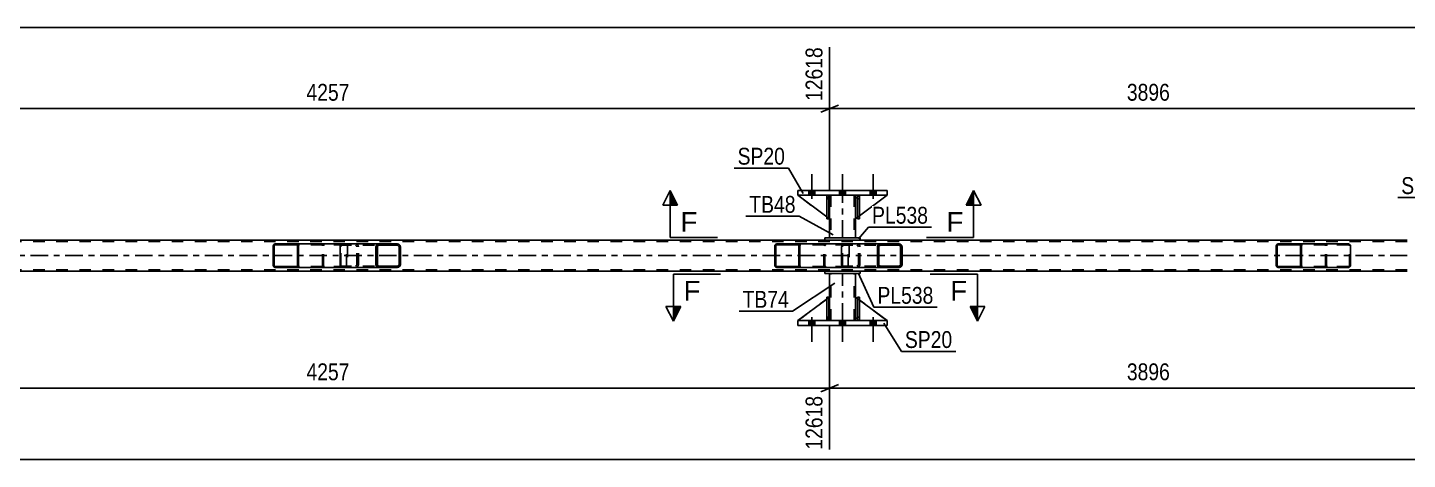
# Model space of a CAD drawing. Header units: millimetres. Extents: x -90 to 751, y -419 to 175.
# Drawn here: x 389.6 to 623.9, y -247.9 to -174.6 of the extents above; entities that cross this region are included whole.
import ezdxf

# ---------------------------------------------------------------- set-up
doc = ezdxf.new("R2010")
doc.units = ezdxf.units.MM
doc.linetypes.add('DXK_LINE_DOT2', pattern=[3.9198, 1.9599, -1.9599])
doc.linetypes.add('DXK_LINE_DOT3', pattern=[5.9187, 2.979, -0.9799, 0.9799, -0.9799])
doc.styles.add('Arial', font='ARIAL.TTF', dxfattribs={"height": 0.2})
doc.styles.add('Arial Narrow', font='ARIALN.TTF', dxfattribs={"height": 0.2})

# ---------------------------------------------------------------- blocks, each defined once
blk = doc.blocks.new('Part-814409720-5559 - 5475')
at = {"color": 7, "linetype": 'DXK_LINE_DOT2'}
for p, q in [((530.54, -203.66), (530.54, -203.06)), ((530.54, -203.06), (530.54, -203.06)), ((530.54, -203.06), (530.54, -207.06)), ((530.86, -203.06), (530.54, -203.06)), ((530.54, -207.06), (530.54, -203.66)), ((530.54, -203.66), (530.86, -203.66)), ((530.86, -203.66), (530.86, -203.06)), ((530.86, -207.06), (530.86, -203.06)), ((530.86, -203.66), (530.86, -207.06)), ((530.54, -207.06), (530.86, -207.06))]:
    blk.add_line(p, q, dxfattribs=at)
blk = doc.blocks.new('Part-814409720-5487 - 5475')
at = {"color": 2, "linetype": 'Continuous'}
for p, q in [((525.78, -203.06), (525.78, -203.66)), ((530.18, -203.06), (530.18, -203.66)), ((525.78, -207.06), (525.78, -210.26)), ((530.18, -207.06), (530.18, -210.26))]:
    blk.add_line(p, q, dxfattribs=at)
at = {"color": 7, "linetype": 'DXK_LINE_DOT2'}
for p, q in [((530.18, -203.06), (525.78, -203.06)), ((525.78, -203.66), (525.78, -207.06)), ((526.02, -203.06), (526.02, -210.26)), ((529.94, -203.06), (529.94, -210.26)), ((530.18, -203.66), (530.18, -207.06)), ((530.18, -210.26), (525.78, -210.26))]:
    blk.add_line(p, q, dxfattribs=at)
at = {"color": 7, "linetype": 'DXK_LINE_DOT3'}
blk.add_line((527.98, -210.26), (527.98, -203.06), dxfattribs=at)
blk = doc.blocks.new('Part-814409720-5547 - 5475')
at = {"color": 2, "linetype": 'Continuous'}
for p, q in [((530.98, -210.26), (524.98, -210.26)), ((524.98, -210.26), (524.98, -210.66)), ((530.98, -210.66), (524.98, -210.66)), ((530.98, -210.26), (530.98, -210.66))]:
    blk.add_line(p, q, dxfattribs=at)
blk = doc.blocks.new('Part-814409720-5586 - 5475')
at = {"color": 2, "linetype": 'Continuous'}
for p, q in [((525.34, -224.35), (525.34, -220.35)), ((525.34, -220.35), (525.66, -220.35)), ((525.66, -224.35), (525.66, -220.35)), ((525.34, -224.35), (525.34, -224.35)), ((525.66, -224.35), (525.34, -224.35))]:
    blk.add_line(p, q, dxfattribs=at)
at = {"color": 7, "linetype": 'DXK_LINE_DOT2'}
for p, q in [((525.34, -220.35), (525.34, -223.75)), ((525.66, -223.75), (525.66, -220.35)), ((525.34, -223.75), (525.34, -224.35)), ((525.34, -223.75), (525.66, -223.75)), ((525.66, -224.35), (525.66, -223.75)), ((525.66, -224.35), (525.66, -224.35))]:
    blk.add_line(p, q, dxfattribs=at)
blk = doc.blocks.new('Part-814409720-5592 - 5475')
at = {"color": 2, "linetype": 'Continuous'}
for p, q in [((623.83, -210.67), (46.85, -210.67)), ((524.98, -215.95), (360.71, -215.95)), ((623.83, -215.95), (530.98, -215.95))]:
    blk.add_line(p, q, dxfattribs=at)
at = {"color": 7, "linetype": 'DXK_LINE_DOT2'}
for p, q in [((623.83, -210.91), (46.85, -210.91)), ((623.83, -215.71), (46.85, -215.71)), ((530.98, -215.95), (524.98, -215.95))]:
    blk.add_line(p, q, dxfattribs=at)
at = {"color": 7, "linetype": 'DXK_LINE_DOT3'}
blk.add_line((46.85, -213.31), (623.83, -213.31), dxfattribs=at)
blk = doc.blocks.new('Part-814409720-5727 - 5475')
at = {"linetype": 'Continuous'}
h = blk.add_hatch(dxfattribs=at)
h.set_pattern_fill('', scale=0.7, style=0, pattern_type=0)
h.set_pattern_definition([(45, (605.858, -211.5063), (-1.57154, 1.57154), [])])
h.paths.add_polyline_path([(605.88, -211.63), (605.86, -211.51), (605.78, -211.4), (605.67, -211.33), (605.54, -211.31), (601.97, -211.31), (601.84, -211.33), (601.73, -211.4), (601.65, -211.51), (601.63, -211.63), (601.63, -214.99), (601.65, -215.11), (601.73, -215.22), (601.84, -215.28), (601.97, -215.31), (605.54, -215.31), (605.67, -215.28), (605.78, -215.22), (605.86, -215.11), (605.88, -214.99)])
h.paths.add_polyline_path([(605.7, -215.05), (605.66, -215.1), (605.61, -215.14), (605.54, -215.15), (601.97, -215.15), (601.9, -215.14), (601.85, -215.1), (601.81, -215.05), (601.8, -214.99), (601.8, -211.63), (601.81, -211.57), (601.85, -211.52), (601.9, -211.48), (601.97, -211.47), (605.54, -211.47), (605.61, -211.48), (605.66, -211.52), (605.7, -211.57), (605.71, -211.63), (605.71, -214.99)])
at = {"color": 2, "linetype": 'Continuous'}
for p, q in [((601.65, -211.51), (601.63, -211.63)), ((601.63, -214.99), (601.63, -211.63)), ((601.8, -211.63), (601.81, -211.57)), ((601.8, -214.99), (601.8, -211.63)), ((601.81, -211.57), (601.85, -211.52)), ((601.97, -211.31), (601.84, -211.33)), ((601.85, -211.52), (601.9, -211.48)), ((601.9, -211.48), (601.97, -211.47)), ((601.97, -211.31), (605.54, -211.31)), ((601.97, -211.47), (605.54, -211.47)), ((613.89, -211.31), (605.54, -211.31)), ((605.67, -211.33), (605.54, -211.31)), ((605.54, -211.47), (605.61, -211.48)), ((605.61, -211.48), (605.66, -211.52)), ((605.66, -211.52), (605.7, -211.57)), ((605.7, -211.57), (605.71, -211.63)), ((605.71, -214.99), (605.71, -211.63)), ((605.88, -211.63), (605.86, -211.51)), ((605.88, -214.99), (605.88, -211.63)), ((613.89, -211.31), (614.02, -211.33)), ((614.21, -211.51), (614.23, -211.63)), ((614.23, -214.99), (614.23, -211.63)), ((601.63, -214.99), (601.65, -215.11)), ((601.81, -215.05), (601.8, -214.99)), ((601.85, -215.1), (601.81, -215.05)), ((601.84, -215.28), (601.97, -215.31)), ((601.9, -215.14), (601.85, -215.1)), ((601.97, -215.15), (601.9, -215.14)), ((601.97, -215.15), (605.54, -215.15)), ((601.97, -215.31), (605.54, -215.31)), ((605.61, -215.14), (605.54, -215.15)), ((605.54, -215.31), (605.67, -215.28)), ((613.89, -215.31), (605.54, -215.31)), ((605.66, -215.1), (605.61, -215.14)), ((605.7, -215.05), (605.66, -215.1)), ((605.71, -214.99), (605.7, -215.05)), ((605.86, -215.11), (605.88, -214.99)), ((614.02, -215.28), (613.89, -215.31)), ((614.23, -214.99), (614.21, -215.11))]:
    blk.add_line(p, q, dxfattribs=at)
at = {"color": 7, "linetype": 'DXK_LINE_DOT2'}
for p, q in [((605.54, -211.31), (601.97, -211.31)), ((613.89, -211.47), (601.97, -211.47)), ((609.98, -211.63), (610, -211.51)), ((609.98, -214.99), (609.98, -211.63)), ((610.16, -211.57), (610.15, -211.63)), ((610.15, -214.99), (610.15, -211.63)), ((610.2, -211.52), (610.16, -211.57)), ((610.19, -211.33), (610.32, -211.31)), ((610.2, -211.52), (610.21, -211.51)), ((610.21, -211.51), (610.25, -211.48)), ((610.25, -211.48), (610.32, -211.47)), ((613.96, -211.48), (613.89, -211.47)), ((614.01, -211.52), (613.96, -211.48)), ((614.05, -211.57), (614.01, -211.52)), ((614.06, -211.63), (614.05, -211.57)), ((614.06, -214.99), (614.06, -211.63)), ((613.89, -215.15), (601.97, -215.15)), ((605.54, -215.31), (601.97, -215.31)), ((610, -215.11), (609.98, -214.99)), ((610.15, -214.99), (610.16, -215.05)), ((610.16, -215.05), (610.2, -215.1)), ((610.32, -215.31), (610.19, -215.28)), ((610.2, -215.1), (610.21, -215.11)), ((610.21, -215.11), (610.25, -215.14)), ((610.25, -215.14), (610.32, -215.15)), ((613.89, -215.15), (613.96, -215.14)), ((613.96, -215.14), (614.01, -215.1)), ((614.01, -215.1), (614.05, -215.05)), ((614.05, -215.05), (614.06, -214.99))]:
    blk.add_line(p, q, dxfattribs=at)
at = {"color": 2, "linetype": 'Continuous'}
for centre, start, end in [((601.95, -211.64), 110.7583, 155.68), ((605.56, -211.64), 24.32, 69.2417), ((613.91, -211.64), 24.32, 69.2417), ((601.95, -214.97), 204.32, 249.2417), ((605.56, -214.97), 290.7583, 335.68), ((613.91, -214.97), 290.7583, 335.68)]:
    blk.add_arc(centre, 0.331, start, end, dxfattribs=at)
at = {"color": 7, "linetype": 'DXK_LINE_DOT2'}
for centre, start, end in [((610.3, -211.64), 110.7583, 155.68), ((610.3, -214.97), 204.32, 249.2417)]:
    blk.add_arc(centre, 0.331, start, end, dxfattribs=at)
blk = doc.blocks.new('Part-814409720-5532 - 5475')
at = {"color": 7, "linetype": 'DXK_LINE_DOT2'}
for p, q in [((525.34, -203.66), (525.34, -203.06)), ((525.34, -203.06), (525.34, -203.06)), ((525.34, -203.06), (525.34, -207.06)), ((525.66, -203.06), (525.34, -203.06)), ((525.34, -207.06), (525.34, -203.66)), ((525.34, -203.66), (525.66, -203.66)), ((525.66, -203.66), (525.66, -203.06)), ((525.66, -207.06), (525.66, -203.06)), ((525.66, -203.66), (525.66, -207.06)), ((525.34, -207.06), (525.66, -207.06))]:
    blk.add_line(p, q, dxfattribs=at)
blk = doc.blocks.new('Bolt-814409720-5601 - 5475')
at = {"linetype": 'Continuous'}
for points in [[(523.3, -224.35), (522.26, -224.35), (522.26, -225.15), (523.3, -225.15)], [(523.3, -224.35), (522.26, -224.35), (522.26, -225.15), (523.3, -225.15)], [(523.3, -224.35), (522.26, -224.35), (522.26, -225.15), (523.3, -225.15)], [(528.5, -224.35), (527.46, -224.35), (527.46, -225.15), (528.5, -225.15)], [(528.5, -224.35), (527.46, -224.35), (527.46, -225.15), (528.5, -225.15)], [(533.7, -224.35), (532.66, -224.35), (532.66, -225.15), (533.7, -225.15)], [(533.7, -224.35), (532.66, -224.35), (532.66, -225.15), (533.7, -225.15)], [(533.7, -224.35), (532.66, -224.35), (532.66, -225.15), (533.7, -225.15)]]:
    blk.add_hatch(color=1, dxfattribs=at).paths.add_polyline_path(points)
at = {"color": 1, "linetype": 'Continuous'}
for p, q in [((522.26, -224.35), (522.26, -225.15)), ((522.26, -224.35), (522.26, -225.15)), ((522.26, -224.35), (522.26, -225.15)), ((522.78, -223.75), (522.78, -227.95)), ((522.78, -223.75), (522.78, -227.95)), ((522.78, -223.75), (522.78, -227.95)), ((523.3, -224.35), (523.3, -225.15)), ((523.3, -224.35), (523.3, -225.15)), ((523.3, -224.35), (523.3, -225.15)), ((527.46, -224.35), (527.46, -225.15)), ((527.46, -224.35), (527.46, -225.15)), ((527.98, -223.75), (527.98, -227.95)), ((527.98, -223.75), (527.98, -227.95)), ((528.5, -224.35), (528.5, -225.15)), ((528.5, -224.35), (528.5, -225.15)), ((532.66, -224.35), (532.66, -225.15)), ((532.66, -224.35), (532.66, -225.15)), ((532.66, -224.35), (532.66, -225.15)), ((533.18, -223.75), (533.18, -227.95)), ((533.18, -223.75), (533.18, -227.95)), ((533.18, -223.75), (533.18, -227.95)), ((533.7, -224.35), (533.7, -225.15)), ((533.7, -224.35), (533.7, -225.15)), ((533.7, -224.35), (533.7, -225.15))]:
    blk.add_line(p, q, dxfattribs=at)
blk = doc.blocks.new('Part-814409720-5537 - 5475')
at = {"color": 2, "linetype": 'Continuous'}
for p, q in [((525.78, -220.35), (525.78, -216.35)), ((530.18, -220.35), (530.18, -216.35)), ((525.78, -224.35), (525.78, -223.75)), ((530.18, -224.35), (530.18, -223.75))]:
    blk.add_line(p, q, dxfattribs=at)
at = {"color": 7, "linetype": 'DXK_LINE_DOT2'}
for p, q in [((530.18, -216.35), (525.78, -216.35)), ((526.02, -224.35), (526.02, -216.35)), ((529.94, -224.35), (529.94, -216.35)), ((525.78, -223.75), (525.78, -220.35)), ((530.18, -223.75), (530.18, -220.35)), ((525.78, -224.35), (530.18, -224.35))]:
    blk.add_line(p, q, dxfattribs=at)
at = {"color": 7, "linetype": 'DXK_LINE_DOT3'}
blk.add_line((527.98, -224.35), (527.98, -216.35), dxfattribs=at)
blk = doc.blocks.new('Part-814409720-5542 - 5475')
at = {"color": 2, "linetype": 'Continuous'}
for p, q in [((524.98, -215.95), (530.98, -215.95)), ((524.98, -216.35), (524.98, -215.95)), ((530.98, -216.35), (524.98, -216.35)), ((530.98, -215.95), (530.98, -216.35))]:
    blk.add_line(p, q, dxfattribs=at)
blk = doc.blocks.new('Part-814409720-5607 - 5475')
at = {"color": 2, "linetype": 'Continuous'}
for p, q in [((530.54, -203.31), (530.18, -203.66)), ((530.18, -203.66), (530.18, -207.06)), ((535.58, -203.06), (530.86, -206.56)), ((530.54, -206.8), (530.18, -207.06))]:
    blk.add_line(p, q, dxfattribs=at)
at = {"color": 7, "linetype": 'DXK_LINE_DOT2'}
for p, q in [((530.78, -203.06), (530.54, -203.31)), ((535.58, -203.06), (530.78, -203.06)), ((530.86, -206.56), (530.54, -206.8))]:
    blk.add_line(p, q, dxfattribs=at)
blk = doc.blocks.new('Part-814409720-5550 - 5475')
at = {"color": 7, "linetype": 'DXK_LINE_DOT2'}
for p, q in [((530.18, -223.75), (530.18, -220.35)), ((530.18, -220.35), (535.58, -224.35)), ((530.78, -224.35), (530.18, -223.75)), ((535.58, -224.35), (530.78, -224.35))]:
    blk.add_line(p, q, dxfattribs=at)
blk = doc.blocks.new('Part-814409720-5553 - 5475')
at = {"color": 2, "linetype": 'Continuous'}
for p, q in [((525.34, -220.68), (520.38, -224.35)), ((525.78, -220.35), (525.66, -220.44)), ((525.78, -223.75), (525.78, -220.35)), ((525.34, -224.2), (525.18, -224.35)), ((525.78, -223.75), (525.66, -223.88)), ((525.78, -223.75), (525.78, -223.75))]:
    blk.add_line(p, q, dxfattribs=at)
at = {"color": 7, "linetype": 'DXK_LINE_DOT2'}
for p, q in [((525.66, -220.44), (525.34, -220.68)), ((525.78, -223.75), (525.78, -220.35)), ((520.38, -224.35), (525.18, -224.35)), ((525.78, -223.75), (525.18, -224.35)), ((525.66, -223.88), (525.34, -224.2))]:
    blk.add_line(p, q, dxfattribs=at)
blk = doc.blocks.new('Part-814409720-5584 - 5475')
at = {"color": 7, "linetype": 'DXK_LINE_DOT2'}
for p, q in [((525.78, -220.35), (520.38, -224.35)), ((525.78, -223.75), (525.78, -220.35)), ((525.78, -220.35), (525.78, -223.75)), ((520.38, -224.35), (525.18, -224.35)), ((525.18, -224.35), (525.78, -223.75)), ((525.78, -223.75), (525.18, -224.35)), ((525.78, -223.75), (525.78, -223.75))]:
    blk.add_line(p, q, dxfattribs=at)
blk = doc.blocks.new('Part-814409720-5585 - 5475')
at = {"color": 2, "linetype": 'Continuous'}
for p, q in [((530.54, -224.35), (530.54, -220.35)), ((530.54, -220.35), (530.86, -220.35)), ((530.86, -224.35), (530.86, -220.35)), ((530.54, -224.35), (530.54, -224.35)), ((530.86, -224.35), (530.54, -224.35))]:
    blk.add_line(p, q, dxfattribs=at)
at = {"color": 7, "linetype": 'DXK_LINE_DOT2'}
for p, q in [((530.54, -220.35), (530.54, -223.75)), ((530.86, -223.75), (530.86, -220.35)), ((530.54, -223.75), (530.54, -224.35)), ((530.54, -223.75), (530.86, -223.75)), ((530.86, -224.35), (530.86, -223.75)), ((530.86, -224.35), (530.86, -224.35))]:
    blk.add_line(p, q, dxfattribs=at)
blk = doc.blocks.new('Part-814409720-5587 - 5475')
at = {"color": 7, "linetype": 'DXK_LINE_DOT2'}
for p, q in [((530.86, -220.35), (530.54, -220.35)), ((530.54, -223.75), (530.54, -220.35)), ((530.54, -220.35), (530.54, -224.35)), ((530.86, -220.35), (530.86, -223.75)), ((530.86, -224.35), (530.86, -220.35)), ((530.86, -223.75), (530.54, -223.75)), ((530.54, -224.35), (530.54, -223.75)), ((530.86, -224.35), (530.54, -224.35)), ((530.86, -223.75), (530.86, -224.35)), ((530.86, -224.35), (530.86, -224.35))]:
    blk.add_line(p, q, dxfattribs=at)
blk = doc.blocks.new('Part-814409720-5593 - 5475')
at = {"linetype": 'Continuous'}
h = blk.add_hatch(dxfattribs=at)
h.set_pattern_fill('', scale=0.7, style=0, pattern_type=0)
h.set_pattern_definition([(45, (538.0554, -211.605), (-1.57154, 1.57154), [])])
h.paths.add_polyline_path([(538.09, -211.79), (538.06, -211.61), (537.95, -211.45), (537.78, -211.35), (537.59, -211.31), (534.41, -211.31), (534.21, -211.35), (534.05, -211.45), (533.94, -211.61), (533.9, -211.79), (533.9, -214.83), (533.94, -215.01), (534.05, -215.17), (534.21, -215.27), (534.41, -215.31), (537.59, -215.31), (537.78, -215.27), (537.95, -215.17), (538.06, -215.01), (538.09, -214.83)])
h.paths.add_polyline_path([(537.82, -214.92), (537.77, -215), (537.69, -215.05), (537.59, -215.07), (534.41, -215.07), (534.31, -215.05), (534.23, -215), (534.17, -214.92), (534.16, -214.83), (534.16, -211.79), (534.17, -211.7), (534.23, -211.62), (534.31, -211.57), (534.41, -211.55), (537.59, -211.55), (537.69, -211.57), (537.77, -211.62), (537.82, -211.7), (537.84, -211.79), (537.84, -214.83)])
at = {"color": 2, "linetype": 'Continuous'}
for p, q in [((527.84, -211.79), (527.86, -211.61)), ((527.84, -214.83), (527.84, -211.79)), ((527.86, -211.61), (527.91, -211.45)), ((527.91, -211.45), (528, -211.35)), ((528, -211.35), (528.11, -211.31)), ((534.41, -211.31), (528.11, -211.31)), ((533.94, -211.61), (533.9, -211.79)), ((533.9, -214.83), (533.9, -211.79)), ((534.16, -211.79), (534.17, -211.7)), ((534.16, -214.83), (534.16, -211.79)), ((534.17, -211.7), (534.23, -211.62)), ((534.41, -211.31), (534.21, -211.35)), ((534.23, -211.62), (534.31, -211.57)), ((534.31, -211.57), (534.41, -211.55)), ((534.41, -211.31), (537.59, -211.31)), ((534.41, -211.55), (537.59, -211.55)), ((537.78, -211.35), (537.59, -211.31)), ((537.59, -211.55), (537.69, -211.57)), ((537.69, -211.57), (537.77, -211.62)), ((537.77, -211.62), (537.82, -211.7)), ((537.82, -211.7), (537.84, -211.79)), ((537.84, -214.83), (537.84, -211.79)), ((538.09, -211.79), (538.06, -211.61)), ((538.09, -214.83), (538.09, -211.79)), ((527.86, -215.01), (527.84, -214.83)), ((527.91, -215.17), (527.86, -215.01)), ((528, -215.27), (527.91, -215.17)), ((528.11, -215.31), (528, -215.27)), ((534.41, -215.31), (528.11, -215.31)), ((533.9, -214.83), (533.94, -215.01)), ((534.17, -214.92), (534.16, -214.83)), ((534.23, -215), (534.17, -214.92)), ((534.21, -215.27), (534.41, -215.31)), ((534.31, -215.05), (534.23, -215)), ((534.41, -215.07), (534.31, -215.05)), ((534.41, -215.07), (537.59, -215.07)), ((534.41, -215.31), (537.59, -215.31)), ((537.69, -215.05), (537.59, -215.07)), ((537.59, -215.31), (537.78, -215.27)), ((537.77, -215), (537.69, -215.05)), ((537.82, -214.92), (537.77, -215)), ((537.84, -214.83), (537.82, -214.92)), ((538.06, -215.01), (538.09, -214.83))]:
    blk.add_line(p, q, dxfattribs=at)
at = {"color": 7, "linetype": 'DXK_LINE_DOT2'}
for p, q in [((527.98, -211.7), (527.97, -211.79)), ((527.97, -214.83), (527.97, -211.79)), ((528.01, -211.62), (527.98, -211.7)), ((528.05, -211.57), (528.01, -211.62)), ((528.11, -211.55), (528.05, -211.57)), ((537.59, -211.55), (528.11, -211.55)), ((529.1, -211.55), (529.1, -211.31)), ((530.44, -211.31), (530.63, -211.35)), ((530.54, -211.57), (530.44, -211.55)), ((530.62, -211.62), (530.54, -211.57)), ((530.67, -211.7), (530.62, -211.62)), ((530.69, -211.79), (530.67, -211.7)), ((530.69, -214.83), (530.69, -211.79)), ((530.91, -211.61), (530.94, -211.79)), ((530.94, -214.83), (530.94, -211.79)), ((537.59, -211.31), (534.41, -211.31)), ((527.97, -214.83), (527.98, -214.92)), ((527.98, -214.92), (528.01, -215)), ((528.01, -215), (528.05, -215.05)), ((528.05, -215.05), (528.11, -215.07)), ((537.59, -215.07), (528.11, -215.07)), ((529.1, -215.31), (529.1, -215.07)), ((530.44, -215.07), (530.54, -215.05)), ((530.63, -215.27), (530.44, -215.31)), ((530.54, -215.05), (530.62, -215)), ((530.62, -215), (530.67, -214.92)), ((530.67, -214.92), (530.69, -214.83)), ((530.94, -214.83), (530.91, -215.01)), ((537.59, -215.31), (534.41, -215.31))]:
    blk.add_line(p, q, dxfattribs=at)
for centre, start, end in [((530.46, -211.8), 23.8494, 68.8059), ((530.46, -214.81), 291.1941, 336.1506)]:
    blk.add_arc(centre, 0.492, start, end, dxfattribs=at)
at = {"color": 2, "linetype": 'Continuous'}
for centre, start, end in [((534.39, -211.8), 111.1941, 156.1506), ((537.61, -211.8), 23.8494, 68.8059), ((534.39, -214.81), 203.8494, 248.8059), ((537.61, -214.81), 291.1941, 336.1506)]:
    blk.add_arc(centre, 0.492, start, end, dxfattribs=at)
blk = doc.blocks.new('Bolt-814409720-5600 - 5475')
at = {"linetype": 'Continuous'}
for points in [[(522.26, -203.06), (523.3, -203.06), (523.3, -202.26), (522.26, -202.26)], [(522.26, -203.06), (523.3, -203.06), (523.3, -202.26), (522.26, -202.26)], [(522.26, -203.06), (523.3, -203.06), (523.3, -202.26), (522.26, -202.26)], [(527.46, -203.06), (528.5, -203.06), (528.5, -202.26), (527.46, -202.26)], [(527.46, -203.06), (528.5, -203.06), (528.5, -202.26), (527.46, -202.26)], [(532.66, -203.06), (533.7, -203.06), (533.7, -202.26), (532.66, -202.26)], [(532.66, -203.06), (533.7, -203.06), (533.7, -202.26), (532.66, -202.26)], [(532.66, -203.06), (533.7, -203.06), (533.7, -202.26), (532.66, -202.26)]]:
    blk.add_hatch(color=1, dxfattribs=at).paths.add_polyline_path(points)
at = {"color": 1, "linetype": 'Continuous'}
for p, q in [((522.78, -203.66), (522.78, -199.46)), ((522.78, -203.66), (522.78, -199.46)), ((522.78, -203.66), (522.78, -199.46)), ((527.98, -203.66), (527.98, -199.46)), ((527.98, -203.66), (527.98, -199.46)), ((533.18, -203.66), (533.18, -199.46)), ((533.18, -203.66), (533.18, -199.46)), ((533.18, -203.66), (533.18, -199.46)), ((522.26, -203.06), (522.26, -202.26)), ((522.26, -203.06), (522.26, -202.26)), ((522.26, -203.06), (522.26, -202.26)), ((523.3, -203.06), (523.3, -202.26)), ((523.3, -203.06), (523.3, -202.26)), ((523.3, -203.06), (523.3, -202.26)), ((527.46, -203.06), (527.46, -202.26)), ((527.46, -203.06), (527.46, -202.26)), ((528.5, -203.06), (528.5, -202.26)), ((528.5, -203.06), (528.5, -202.26)), ((532.66, -203.06), (532.66, -202.26)), ((532.66, -203.06), (532.66, -202.26)), ((532.66, -203.06), (532.66, -202.26)), ((533.7, -203.06), (533.7, -202.26)), ((533.7, -203.06), (533.7, -202.26)), ((533.7, -203.06), (533.7, -202.26))]:
    blk.add_line(p, q, dxfattribs=at)
blk = doc.blocks.new('Part-814409720-5644 - 5475')
at = {"color": 7, "linetype": 'DXK_LINE_DOT2'}
for p, q in [((525.34, -220.35), (525.66, -220.35)), ((525.34, -223.75), (525.34, -220.35)), ((525.34, -220.35), (525.34, -224.35)), ((525.66, -220.35), (525.66, -223.75)), ((525.66, -224.35), (525.66, -220.44)), ((525.66, -223.75), (525.34, -223.75)), ((525.34, -224.35), (525.34, -223.75)), ((525.66, -224.35), (525.34, -224.35)), ((525.66, -223.75), (525.66, -224.35)), ((525.66, -224.35), (525.66, -224.35))]:
    blk.add_line(p, q, dxfattribs=at)
blk = doc.blocks.new('Part-814409720-5657 - 5475')
at = {"color": 2, "linetype": 'Continuous'}
for p, q in [((520.38, -203.06), (520.38, -202.26)), ((535.58, -202.26), (520.38, -202.26)), ((535.58, -203.06), (520.38, -203.06)), ((535.58, -203.06), (535.58, -202.26))]:
    blk.add_line(p, q, dxfattribs=at)
at = {"color": 7, "linetype": 'DXK_LINE_DOT2'}
for p, q in [((520.38, -203.06), (520.38, -202.26)), ((535.58, -203.06), (535.58, -202.26))]:
    blk.add_line(p, q, dxfattribs=at)
blk = doc.blocks.new('Part-814409720-5662 - 5475')
at = {"color": 2, "linetype": 'Continuous'}
for p, q in [((520.38, -225.15), (520.38, -224.35)), ((535.58, -224.35), (520.38, -224.35)), ((535.58, -225.15), (535.58, -224.35)), ((520.38, -225.15), (535.58, -225.15))]:
    blk.add_line(p, q, dxfattribs=at)
at = {"color": 7, "linetype": 'DXK_LINE_DOT2'}
for p, q in [((520.38, -225.15), (520.38, -224.35)), ((535.58, -225.15), (535.58, -224.35))]:
    blk.add_line(p, q, dxfattribs=at)
blk = doc.blocks.new('Part-814409720-5665 - 5475')
at = {"color": 2, "linetype": 'Continuous'}
for p, q in [((530.18, -223.75), (530.18, -220.35)), ((530.54, -220.61), (530.18, -220.35)), ((535.58, -224.35), (530.86, -220.85)), ((530.54, -224.1), (530.18, -223.75))]:
    blk.add_line(p, q, dxfattribs=at)
at = {"color": 7, "linetype": 'DXK_LINE_DOT2'}
for p, q in [((530.86, -220.85), (530.54, -220.61)), ((530.78, -224.35), (530.54, -224.1)), ((535.58, -224.35), (530.78, -224.35)), ((535.58, -224.35), (535.58, -224.35)), ((535.58, -224.35), (535.58, -224.35))]:
    blk.add_line(p, q, dxfattribs=at)
blk = doc.blocks.new('Part-814409720-5678 - 5475')
at = {"color": 7, "linetype": 'DXK_LINE_DOT2'}
for p, q in [((530.78, -203.06), (530.18, -203.66)), ((530.18, -207.06), (535.58, -203.06)), ((530.18, -203.66), (530.18, -207.06)), ((535.58, -203.06), (530.78, -203.06))]:
    blk.add_line(p, q, dxfattribs=at)
blk = doc.blocks.new('Part-814409720-5681 - 5475')
at = {"color": 2, "linetype": 'Continuous'}
for p, q in [((525.34, -206.73), (520.38, -203.06)), ((525.34, -203.21), (525.18, -203.06)), ((525.78, -203.66), (525.66, -203.53)), ((525.78, -203.66), (525.78, -203.66)), ((525.78, -207.06), (525.78, -203.66)), ((525.66, -206.97), (525.78, -207.06)), ((525.78, -207.06), (525.78, -207.06))]:
    blk.add_line(p, q, dxfattribs=at)
at = {"color": 7, "linetype": 'DXK_LINE_DOT2'}
for p, q in [((525.18, -203.06), (520.38, -203.06)), ((525.18, -203.06), (525.78, -203.66)), ((525.66, -203.53), (525.34, -203.21)), ((525.78, -203.66), (525.78, -207.06)), ((525.66, -206.97), (525.34, -206.73))]:
    blk.add_line(p, q, dxfattribs=at)
blk = doc.blocks.new('Part-814409720-5684 - 5475')
at = {"color": 7, "linetype": 'DXK_LINE_DOT2'}
for p, q in [((525.78, -207.06), (520.38, -203.06)), ((520.38, -203.06), (525.18, -203.06)), ((525.18, -203.06), (525.78, -203.66)), ((525.78, -203.66), (525.18, -203.06)), ((525.78, -203.66), (525.78, -207.06)), ((525.78, -203.66), (525.78, -203.66)), ((525.78, -203.66), (525.78, -207.06))]:
    blk.add_line(p, q, dxfattribs=at)
blk = doc.blocks.new('Part-814409720-5685 - 5475')
at = {"color": 2, "linetype": 'Continuous'}
for p, q in [((530.86, -203.06), (530.54, -203.06)), ((530.54, -203.06), (530.54, -207.06)), ((530.86, -203.06), (530.86, -203.06)), ((530.86, -203.06), (530.86, -207.06)), ((530.86, -207.06), (530.54, -207.06))]:
    blk.add_line(p, q, dxfattribs=at)
at = {"color": 7, "linetype": 'DXK_LINE_DOT2'}
for p, q in [((530.54, -203.66), (530.54, -203.06)), ((530.86, -203.66), (530.54, -203.66)), ((530.54, -203.66), (530.54, -207.06)), ((530.86, -203.66), (530.86, -203.06)), ((530.86, -203.06), (530.86, -203.06)), ((530.86, -207.06), (530.86, -203.66))]:
    blk.add_line(p, q, dxfattribs=at)
blk = doc.blocks.new('Part-814409720-5686 - 5475')
at = {"color": 2, "linetype": 'Continuous'}
for p, q in [((525.66, -203.06), (525.34, -203.06)), ((525.34, -203.06), (525.34, -207.06)), ((525.66, -203.06), (525.66, -203.06)), ((525.66, -203.06), (525.66, -207.06)), ((525.66, -207.06), (525.34, -207.06))]:
    blk.add_line(p, q, dxfattribs=at)
at = {"color": 7, "linetype": 'DXK_LINE_DOT2'}
for p, q in [((525.34, -203.66), (525.34, -203.06)), ((525.66, -203.66), (525.34, -203.66)), ((525.34, -203.66), (525.34, -207.06)), ((525.66, -203.66), (525.66, -203.06)), ((525.66, -203.06), (525.66, -203.06)), ((525.66, -207.06), (525.66, -203.66))]:
    blk.add_line(p, q, dxfattribs=at)
blk = doc.blocks.new('Part-814409720-5729 - 5475')
at = {"linetype": 'Continuous'}
h = blk.add_hatch(dxfattribs=at)
h.set_pattern_fill('', scale=0.7, style=0, pattern_type=0)
h.set_pattern_definition([(45, (435.5892, -211.5063), (-1.57154, 1.57154), [])])
h.paths.add_polyline_path([(435.62, -211.63), (435.59, -211.51), (435.52, -211.4), (435.4, -211.33), (435.27, -211.31), (431.7, -211.31), (431.57, -211.33), (431.46, -211.4), (431.38, -211.51), (431.36, -211.63), (431.36, -214.99), (431.38, -215.11), (431.46, -215.22), (431.57, -215.28), (431.7, -215.31), (435.27, -215.31), (435.4, -215.28), (435.52, -215.22), (435.59, -215.11), (435.62, -214.99)])
h.paths.add_polyline_path([(435.43, -215.05), (435.39, -215.1), (435.34, -215.14), (435.27, -215.15), (431.7, -215.15), (431.63, -215.14), (431.58, -215.1), (431.54, -215.05), (431.53, -214.99), (431.53, -211.63), (431.54, -211.57), (431.58, -211.52), (431.63, -211.48), (431.7, -211.47), (435.27, -211.47), (435.34, -211.48), (435.39, -211.52), (435.43, -211.57), (435.44, -211.63), (435.44, -214.99)])
at = {"color": 2, "linetype": 'Continuous'}
for p, q in [((431.38, -211.51), (431.36, -211.63)), ((431.36, -214.99), (431.36, -211.63)), ((431.53, -211.63), (431.54, -211.57)), ((431.53, -214.99), (431.53, -211.63)), ((431.54, -211.57), (431.58, -211.52)), ((431.7, -211.31), (431.57, -211.33)), ((431.58, -211.52), (431.63, -211.48)), ((431.63, -211.48), (431.7, -211.47)), ((431.7, -211.31), (435.27, -211.31)), ((431.7, -211.47), (435.27, -211.47)), ((442.97, -211.31), (435.27, -211.31)), ((435.4, -211.33), (435.27, -211.31)), ((435.27, -211.47), (435.34, -211.48)), ((435.34, -211.48), (435.39, -211.52)), ((435.39, -211.52), (435.43, -211.57)), ((435.43, -211.57), (435.44, -211.63)), ((435.44, -214.99), (435.44, -211.63)), ((435.62, -211.63), (435.59, -211.51)), ((435.62, -214.99), (435.62, -211.63)), ((431.36, -214.99), (431.38, -215.11)), ((431.54, -215.05), (431.53, -214.99)), ((431.58, -215.1), (431.54, -215.05)), ((431.57, -215.28), (431.7, -215.31)), ((431.63, -215.14), (431.58, -215.1)), ((431.7, -215.15), (431.63, -215.14)), ((431.7, -215.15), (435.27, -215.15)), ((431.7, -215.31), (435.27, -215.31)), ((435.34, -215.14), (435.27, -215.15)), ((435.27, -215.31), (435.4, -215.28)), ((442.97, -215.31), (435.27, -215.31)), ((435.39, -215.1), (435.34, -215.14)), ((435.43, -215.05), (435.39, -215.1)), ((435.44, -214.99), (435.43, -215.05)), ((435.59, -215.11), (435.62, -214.99))]:
    blk.add_line(p, q, dxfattribs=at)
at = {"color": 7, "linetype": 'DXK_LINE_DOT2'}
for p, q in [((435.27, -211.31), (431.7, -211.31)), ((443.62, -211.47), (431.7, -211.47)), ((439.71, -211.63), (439.73, -211.51)), ((439.71, -214.99), (439.71, -211.63)), ((439.89, -211.57), (439.88, -211.63)), ((439.88, -214.99), (439.88, -211.63)), ((439.93, -211.52), (439.89, -211.57)), ((439.92, -211.33), (440.05, -211.31)), ((439.93, -211.52), (439.94, -211.51)), ((439.94, -211.51), (439.98, -211.48)), ((439.98, -211.48), (440.05, -211.47)), ((443.62, -211.31), (442.97, -211.31)), ((443.62, -211.31), (443.75, -211.33)), ((443.69, -211.48), (443.62, -211.47)), ((443.74, -211.52), (443.69, -211.48)), ((443.78, -211.57), (443.74, -211.52)), ((443.79, -211.63), (443.78, -211.57)), ((443.79, -214.99), (443.79, -211.63)), ((443.94, -211.51), (443.96, -211.63)), ((443.96, -211.63), (443.96, -214.99)), ((443.62, -215.15), (431.7, -215.15)), ((435.27, -215.31), (431.7, -215.31)), ((439.73, -215.11), (439.71, -214.99)), ((439.88, -214.99), (439.89, -215.05)), ((439.89, -215.05), (439.93, -215.1)), ((440.05, -215.31), (439.92, -215.28)), ((439.93, -215.1), (439.94, -215.11)), ((439.94, -215.11), (439.98, -215.14)), ((439.98, -215.14), (440.05, -215.15)), ((443.62, -215.31), (442.97, -215.31)), ((443.62, -215.15), (443.69, -215.14)), ((443.75, -215.28), (443.62, -215.31)), ((443.69, -215.14), (443.74, -215.1)), ((443.74, -215.1), (443.78, -215.05)), ((443.78, -215.05), (443.79, -214.99)), ((443.96, -214.99), (443.94, -215.11))]:
    blk.add_line(p, q, dxfattribs=at)
at = {"color": 2, "linetype": 'Continuous'}
for centre, start, end in [((431.69, -211.64), 110.7583, 155.68), ((435.29, -211.64), 24.32, 69.2417), ((431.69, -214.97), 204.32, 249.2417), ((435.29, -214.97), 290.7583, 335.68)]:
    blk.add_arc(centre, 0.331, start, end, dxfattribs=at)
at = {"color": 7, "linetype": 'DXK_LINE_DOT2'}
for centre, start, end in [((440.03, -211.64), 110.7583, 155.6801), ((443.64, -211.64), 24.3199, 69.2417), ((440.03, -214.97), 204.3199, 249.2417), ((443.64, -214.97), 290.7583, 335.6801)]:
    blk.add_arc(centre, 0.331, start, end, dxfattribs=at)
blk = doc.blocks.new('Part-814409720-5730 - 5475')
at = {"linetype": 'Continuous'}
h = blk.add_hatch(dxfattribs=at)
h.set_pattern_fill('', scale=0.7, style=0, pattern_type=0)
h.set_pattern_definition([(45, (452.9209, -211.605), (-1.57154, 1.57154), [])])
h.paths.add_polyline_path([(452.96, -211.79), (452.92, -211.61), (452.81, -211.45), (452.65, -211.35), (452.46, -211.31), (449.27, -211.31), (449.08, -211.35), (448.92, -211.45), (448.81, -211.61), (448.77, -211.79), (448.77, -214.83), (448.81, -215.01), (448.92, -215.17), (449.08, -215.27), (449.27, -215.31), (452.46, -215.31), (452.65, -215.27), (452.81, -215.17), (452.92, -215.01), (452.96, -214.83)])
h.paths.add_polyline_path([(452.69, -214.92), (452.63, -215), (452.55, -215.05), (452.46, -215.07), (449.27, -215.07), (449.18, -215.05), (449.09, -215), (449.04, -214.92), (449.02, -214.83), (449.02, -211.79), (449.04, -211.7), (449.09, -211.62), (449.18, -211.57), (449.27, -211.55), (452.46, -211.55), (452.55, -211.57), (452.63, -211.62), (452.69, -211.7), (452.71, -211.79), (452.71, -214.83)])
at = {"color": 2, "linetype": 'Continuous'}
for p, q in [((442.7, -211.79), (442.72, -211.61)), ((442.7, -214.83), (442.7, -211.79)), ((442.72, -211.61), (442.78, -211.45)), ((442.78, -211.45), (442.87, -211.35)), ((442.87, -211.35), (442.97, -211.31)), ((449.27, -211.31), (442.97, -211.31)), ((448.81, -211.61), (448.77, -211.79)), ((448.77, -214.83), (448.77, -211.79)), ((449.02, -211.79), (449.04, -211.7)), ((449.02, -214.83), (449.02, -211.79)), ((449.04, -211.7), (449.09, -211.62)), ((449.27, -211.31), (449.08, -211.35)), ((449.09, -211.62), (449.18, -211.57)), ((449.18, -211.57), (449.27, -211.55)), ((449.27, -211.31), (452.46, -211.31)), ((449.27, -211.55), (452.46, -211.55)), ((452.65, -211.35), (452.46, -211.31)), ((452.46, -211.55), (452.55, -211.57)), ((452.55, -211.57), (452.63, -211.62)), ((452.63, -211.62), (452.69, -211.7)), ((452.69, -211.7), (452.71, -211.79)), ((452.71, -214.83), (452.71, -211.79)), ((452.96, -211.79), (452.92, -211.61)), ((452.96, -214.83), (452.96, -211.79)), ((442.72, -215.01), (442.7, -214.83)), ((442.78, -215.17), (442.72, -215.01)), ((442.87, -215.27), (442.78, -215.17)), ((442.97, -215.31), (442.87, -215.27)), ((449.27, -215.31), (442.97, -215.31)), ((448.77, -214.83), (448.81, -215.01)), ((449.04, -214.92), (449.02, -214.83)), ((449.09, -215), (449.04, -214.92)), ((449.08, -215.27), (449.27, -215.31)), ((449.18, -215.05), (449.09, -215)), ((449.27, -215.07), (449.18, -215.05)), ((449.27, -215.07), (452.46, -215.07)), ((449.27, -215.31), (452.46, -215.31)), ((452.55, -215.05), (452.46, -215.07)), ((452.46, -215.31), (452.65, -215.27)), ((452.63, -215), (452.55, -215.05)), ((452.69, -214.92), (452.63, -215)), ((452.71, -214.83), (452.69, -214.92)), ((452.92, -215.01), (452.96, -214.83))]:
    blk.add_line(p, q, dxfattribs=at)
at = {"color": 7, "linetype": 'DXK_LINE_DOT2'}
for p, q in [((442.85, -211.7), (442.84, -211.79)), ((442.84, -214.83), (442.84, -211.79)), ((442.88, -211.62), (442.85, -211.7)), ((442.92, -211.57), (442.88, -211.62)), ((442.97, -211.55), (442.92, -211.57)), ((452.46, -211.55), (442.97, -211.55)), ((443.96, -211.55), (443.96, -211.31)), ((445.31, -211.31), (445.5, -211.35)), ((445.4, -211.57), (445.31, -211.55)), ((445.48, -211.62), (445.4, -211.57)), ((445.54, -211.7), (445.48, -211.62)), ((445.56, -211.79), (445.54, -211.7)), ((445.56, -214.83), (445.56, -211.79)), ((445.77, -211.61), (445.81, -211.79)), ((445.81, -214.83), (445.81, -211.79)), ((452.46, -211.31), (449.27, -211.31)), ((442.84, -214.83), (442.85, -214.92)), ((442.85, -214.92), (442.88, -215)), ((442.88, -215), (442.92, -215.05)), ((442.92, -215.05), (442.97, -215.07)), ((452.46, -215.07), (442.97, -215.07)), ((443.96, -215.31), (443.96, -215.07)), ((445.31, -215.07), (445.4, -215.05)), ((445.5, -215.27), (445.31, -215.31)), ((445.4, -215.05), (445.48, -215)), ((445.48, -215), (445.54, -214.92)), ((445.54, -214.92), (445.56, -214.83)), ((445.81, -214.83), (445.77, -215.01)), ((452.46, -215.31), (449.27, -215.31))]:
    blk.add_line(p, q, dxfattribs=at)
for centre, start, end in [((445.32, -211.8), 23.8494, 68.8059), ((445.32, -214.81), 291.1941, 336.1506)]:
    blk.add_arc(centre, 0.492, start, end, dxfattribs=at)
at = {"color": 2, "linetype": 'Continuous'}
for centre, start, end in [((449.26, -211.8), 111.1941, 156.1506), ((452.47, -211.8), 23.8494, 68.8059), ((449.26, -214.81), 203.8494, 248.8059), ((452.47, -214.81), 291.1941, 336.1506)]:
    blk.add_arc(centre, 0.492, start, end, dxfattribs=at)
blk = doc.blocks.new('Part-814409720-5731 - 5475')
at = {"linetype": 'Continuous'}
h = blk.add_hatch(dxfattribs=at)
h.set_pattern_fill('', scale=0.7, style=0, pattern_type=0)
h.set_pattern_definition([(45, (520.7238, -211.5063), (-1.57154, 1.57154), [])])
h.paths.add_polyline_path([(520.75, -211.63), (520.72, -211.51), (520.65, -211.4), (520.54, -211.33), (520.41, -211.31), (516.83, -211.31), (516.7, -211.33), (516.59, -211.4), (516.52, -211.51), (516.49, -211.63), (516.49, -214.99), (516.52, -215.11), (516.59, -215.22), (516.7, -215.28), (516.83, -215.31), (520.41, -215.31), (520.54, -215.28), (520.65, -215.22), (520.72, -215.11), (520.75, -214.99)])
h.paths.add_polyline_path([(520.57, -215.05), (520.53, -215.1), (520.47, -215.14), (520.41, -215.15), (516.83, -215.15), (516.77, -215.14), (516.71, -215.1), (516.68, -215.05), (516.66, -214.99), (516.66, -211.63), (516.68, -211.57), (516.71, -211.52), (516.77, -211.48), (516.83, -211.47), (520.41, -211.47), (520.47, -211.48), (520.53, -211.52), (520.57, -211.57), (520.58, -211.63), (520.58, -214.99)])
at = {"color": 2, "linetype": 'Continuous'}
for p, q in [((516.52, -211.51), (516.49, -211.63)), ((516.49, -214.99), (516.49, -211.63)), ((516.66, -211.63), (516.68, -211.57)), ((516.66, -214.99), (516.66, -211.63)), ((516.68, -211.57), (516.71, -211.52)), ((516.83, -211.31), (516.7, -211.33)), ((516.71, -211.52), (516.77, -211.48)), ((516.77, -211.48), (516.83, -211.47)), ((516.83, -211.31), (520.41, -211.31)), ((516.83, -211.47), (520.41, -211.47)), ((528.11, -211.31), (520.41, -211.31)), ((520.54, -211.33), (520.41, -211.31)), ((520.41, -211.47), (520.47, -211.48)), ((520.47, -211.48), (520.53, -211.52)), ((520.53, -211.52), (520.57, -211.57)), ((520.57, -211.57), (520.58, -211.63)), ((520.58, -214.99), (520.58, -211.63)), ((520.75, -211.63), (520.72, -211.51)), ((520.75, -214.99), (520.75, -211.63)), ((516.49, -214.99), (516.52, -215.11)), ((516.68, -215.05), (516.66, -214.99)), ((516.71, -215.1), (516.68, -215.05)), ((516.7, -215.28), (516.83, -215.31)), ((516.77, -215.14), (516.71, -215.1)), ((516.83, -215.15), (516.77, -215.14)), ((516.83, -215.15), (520.41, -215.15)), ((516.83, -215.31), (520.41, -215.31)), ((520.47, -215.14), (520.41, -215.15)), ((520.41, -215.31), (520.54, -215.28)), ((528.11, -215.31), (520.41, -215.31)), ((520.53, -215.1), (520.47, -215.14)), ((520.57, -215.05), (520.53, -215.1)), ((520.58, -214.99), (520.57, -215.05)), ((520.72, -215.11), (520.75, -214.99))]:
    blk.add_line(p, q, dxfattribs=at)
at = {"color": 7, "linetype": 'DXK_LINE_DOT2'}
for p, q in [((520.41, -211.31), (516.83, -211.31)), ((528.76, -211.47), (516.83, -211.47)), ((524.84, -211.63), (524.87, -211.51)), ((524.84, -214.99), (524.84, -211.63)), ((525.03, -211.57), (525.01, -211.63)), ((525.01, -214.99), (525.01, -211.63)), ((525.06, -211.52), (525.03, -211.57)), ((525.05, -211.33), (525.18, -211.31)), ((525.06, -211.52), (525.08, -211.51)), ((525.08, -211.51), (525.12, -211.48)), ((525.12, -211.48), (525.18, -211.47)), ((528.76, -211.31), (528.11, -211.31)), ((528.76, -211.31), (528.89, -211.33)), ((528.82, -211.48), (528.76, -211.47)), ((528.88, -211.52), (528.82, -211.48)), ((528.92, -211.57), (528.88, -211.52)), ((528.93, -211.63), (528.92, -211.57)), ((528.93, -214.99), (528.93, -211.63)), ((529.07, -211.51), (529.1, -211.63)), ((529.1, -211.63), (529.1, -214.99)), ((528.76, -215.15), (516.83, -215.15)), ((520.41, -215.31), (516.83, -215.31)), ((524.87, -215.11), (524.84, -214.99)), ((525.01, -214.99), (525.03, -215.05)), ((525.03, -215.05), (525.06, -215.1)), ((525.18, -215.31), (525.05, -215.28)), ((525.06, -215.1), (525.08, -215.11)), ((525.08, -215.11), (525.12, -215.14)), ((525.12, -215.14), (525.18, -215.15)), ((528.76, -215.31), (528.11, -215.31)), ((528.76, -215.15), (528.82, -215.14)), ((528.89, -215.28), (528.76, -215.31)), ((528.82, -215.14), (528.88, -215.1)), ((528.88, -215.1), (528.92, -215.05)), ((528.92, -215.05), (528.93, -214.99)), ((529.1, -214.99), (529.07, -215.11))]:
    blk.add_line(p, q, dxfattribs=at)
at = {"color": 2, "linetype": 'Continuous'}
for centre, start, end in [((516.82, -211.64), 110.7583, 155.68), ((520.42, -211.64), 24.32, 69.2417), ((516.82, -214.97), 204.32, 249.2417), ((520.42, -214.97), 290.7583, 335.68)]:
    blk.add_arc(centre, 0.331, start, end, dxfattribs=at)
at = {"color": 7, "linetype": 'DXK_LINE_DOT2'}
for centre, start, end in [((525.17, -211.64), 110.7583, 155.68), ((528.77, -211.64), 24.32, 69.2417), ((525.17, -214.97), 204.32, 249.2417), ((528.77, -214.97), 290.7583, 335.68)]:
    blk.add_arc(centre, 0.331, start, end, dxfattribs=at)
blk = doc.blocks.new('StraightDimension-814409720-5994 - 5475')
at = {"color": 7, "linetype": 'Continuous'}
for p, q in [((525.78, -202.06), (525.78, -177.9)), ((355.51, -202.06), (355.51, -179.72)), ((357.01, -187.74), (354.01, -188.94)), ((355.51, -188.34), (525.78, -188.34)), ((524.28, -188.94), (527.28, -187.74))]:
    blk.add_line(p, q, dxfattribs=at)
at = {"color": 0, "linetype": 'Continuous'}
blk.add_wipeout([(525.18, -177.3), (520.98, -177.3), (520.98, -187.64), (525.18, -187.64)], dxfattribs=at)
at = {"color": 0}
blk.add_wipeout([(444.9, -187.59), (444.9, -183.39), (436.39, -183.39), (436.39, -187.59)], dxfattribs=at)
at = {"color": 3, "linetype": 'Continuous', "style": 'Arial Narrow'}
blk.add_text('12618', height=2.863, rotation=90.0002, dxfattribs=at).set_placement((524.58, -187.04))
at = {"color": 3, "style": 'Arial Narrow'}
blk.add_text('4257', height=2.863, dxfattribs=at).set_placement((436.99, -186.99))
blk = doc.blocks.new('StraightDimension-814409720-5894 - 5475')
at = {"color": 7, "linetype": 'Continuous'}
blk.add_line((35.99, -247.92), (634.69, -247.92), dxfattribs=at)
blk = doc.blocks.new('StraightDimension-814409720-5936 - 5475')
at = {"color": 7, "linetype": 'Continuous'}
for p, q in [((634.05, -216.95), (634.05, -246.26)), ((525.78, -225.35), (525.78, -246.26)), ((527.28, -235.22), (524.28, -236.42)), ((525.78, -235.82), (634.05, -235.82)), ((632.55, -236.42), (635.55, -235.22))]:
    blk.add_line(p, q, dxfattribs=at)
at = {"color": 0}
blk.add_wipeout([(584.17, -235.07), (584.17, -230.87), (575.66, -230.87), (575.66, -235.07)], dxfattribs=at)
at = {"color": 0, "linetype": 'Continuous'}
blk.add_wipeout([(633.45, -236.52), (629.25, -236.52), (629.25, -246.86), (633.45, -246.86)], dxfattribs=at)
at = {"color": 3, "style": 'Arial Narrow'}
blk.add_text('3896', height=2.863, dxfattribs=at).set_placement((576.26, -234.47))
at = {"color": 3, "linetype": 'Continuous', "style": 'Arial Narrow'}
blk.add_text('16515', height=2.863, rotation=90.0002, dxfattribs=at).set_placement((632.85, -246.26))
blk = doc.blocks.new('StraightDimension-814409720-5945 - 5475')
at = {"color": 7, "linetype": 'Continuous'}
for p, q in [((355.51, -225.35), (355.51, -244.43)), ((525.78, -225.35), (525.78, -246.26)), ((357.01, -235.22), (354.01, -236.42)), ((355.51, -235.82), (525.78, -235.82)), ((524.28, -236.42), (527.28, -235.22))]:
    blk.add_line(p, q, dxfattribs=at)
at = {"color": 0}
blk.add_wipeout([(444.9, -235.07), (444.9, -230.87), (436.39, -230.87), (436.39, -235.07)], dxfattribs=at)
at = {"color": 0, "linetype": 'Continuous'}
blk.add_wipeout([(525.18, -236.52), (520.98, -236.52), (520.98, -246.86), (525.18, -246.86)], dxfattribs=at)
at = {"color": 3, "style": 'Arial Narrow'}
blk.add_text('4257', height=2.863, dxfattribs=at).set_placement((436.99, -234.47))
at = {"color": 3, "linetype": 'Continuous', "style": 'Arial Narrow'}
blk.add_text('12618', height=2.863, rotation=90.0002, dxfattribs=at).set_placement((524.58, -246.26))
blk = doc.blocks.new('StraightDimension-814409720-6002 - 5475')
at = {"color": 7, "linetype": 'Continuous'}
for p, q in [((525.78, -202.06), (525.78, -177.9)), ((634.05, -209.67), (634.05, -177.9)), ((527.28, -187.74), (524.28, -188.94)), ((525.78, -188.34), (634.05, -188.34)), ((632.55, -188.94), (635.55, -187.74))]:
    blk.add_line(p, q, dxfattribs=at)
at = {"color": 0, "linetype": 'Continuous'}
blk.add_wipeout([(633.45, -177.3), (629.25, -177.3), (629.25, -187.64), (633.45, -187.64)], dxfattribs=at)
at = {"color": 0}
blk.add_wipeout([(584.17, -187.59), (584.17, -183.39), (575.66, -183.39), (575.66, -187.59)], dxfattribs=at)
at = {"color": 3, "linetype": 'Continuous', "style": 'Arial Narrow'}
blk.add_text('16515', height=2.863, rotation=90.0002, dxfattribs=at).set_placement((632.85, -187.04))
at = {"color": 3, "style": 'Arial Narrow'}
blk.add_text('3896', height=2.863, dxfattribs=at).set_placement((576.26, -186.99))
blk = doc.blocks.new('StraightDimension-814409720-14992 - 5475')
at = {"color": 7, "linetype": 'Continuous'}
blk.add_line((36.63, -174.57), (634.05, -174.57), dxfattribs=at)
blk = doc.blocks.new('Mark-814409720-5483 - 5475')
at = {"color": 0}
blk.add_wipeout([(520.03, -206.03), (520.03, -203.03), (512.17, -203.03), (512.17, -206.03)], dxfattribs=at)
blk.add_wipeout([(520.03, -206.03), (520.03, -203.03), (512.17, -203.03), (512.17, -206.03)], dxfattribs=at)
at = {"color": 30, "linetype": 'Continuous'}
for p in [(511.57, -206.63), (526.38, -209.76)]:
    blk.add_line(p, (520.63, -206.63), dxfattribs=at)
at = {"color": 3, "style": 'Arial Narrow'}
blk.add_text('TB48', height=2.863, dxfattribs=at).set_placement((512.17, -206.03))
blk = doc.blocks.new('Mark-814409720-5533 - 5475')
at = {"color": 0}
blk.add_wipeout([(518.89, -222.16), (518.89, -219.16), (511.03, -219.16), (511.03, -222.16)], dxfattribs=at)
blk.add_wipeout([(518.89, -222.16), (518.89, -219.16), (511.03, -219.16), (511.03, -222.16)], dxfattribs=at)
at = {"color": 30, "linetype": 'Continuous'}
for p in [(526.67, -217.96), (510.43, -222.76)]:
    blk.add_line(p, (519.49, -222.76), dxfattribs=at)
at = {"color": 3, "style": 'Arial Narrow'}
blk.add_text('TB74', height=2.863, dxfattribs=at).set_placement((511.03, -222.16))
blk = doc.blocks.new('Mark-814409720-5538 - 5475')
at = {"color": 0}
blk.add_wipeout([(543.43, -221.48), (543.43, -218.48), (533.92, -218.48), (533.92, -221.48)], dxfattribs=at)
blk.add_wipeout([(543.43, -221.48), (543.43, -218.48), (533.92, -218.48), (533.92, -221.48)], dxfattribs=at)
at = {"color": 30, "linetype": 'Continuous'}
for p, q in [((530.67, -216.21), (533.32, -222.08)), ((533.32, -222.08), (544.03, -222.08))]:
    blk.add_line(p, q, dxfattribs=at)
at = {"color": 3, "style": 'Arial Narrow'}
blk.add_text('PL538', height=2.863, dxfattribs=at).set_placement((533.92, -221.48))
blk = doc.blocks.new('Mark-814409720-5543 - 5475')
at = {"color": 0}
blk.add_wipeout([(542.51, -207.88), (542.51, -204.88), (533.01, -204.88), (533.01, -207.88)], dxfattribs=at)
blk.add_wipeout([(542.51, -207.88), (542.51, -204.88), (533.01, -204.88), (533.01, -207.88)], dxfattribs=at)
at = {"color": 30, "linetype": 'Continuous'}
for p, q in [((530.7, -210.46), (532.41, -208.48)), ((532.41, -208.48), (543.11, -208.48))]:
    blk.add_line(p, q, dxfattribs=at)
at = {"color": 3, "style": 'Arial Narrow'}
blk.add_text('PL538', height=2.863, dxfattribs=at).set_placement((533.01, -207.88))
blk = doc.blocks.new('Mark-814409720-5634 - 5475')
at = {"color": 0}
blk.add_wipeout([(630.88, -202.84), (630.88, -199.84), (622.84, -199.84), (622.84, -202.84)], dxfattribs=at)
blk.add_wipeout([(630.88, -202.84), (630.88, -199.84), (622.84, -199.84), (622.84, -202.84)], dxfattribs=at)
at = {"color": 30, "linetype": 'Continuous'}
for p in [(622.24, -203.44), (634.46, -207.77)]:
    blk.add_line(p, (631.48, -203.44), dxfattribs=at)
at = {"color": 3, "style": 'Arial Narrow'}
blk.add_text('SP19', height=2.863, dxfattribs=at).set_placement((622.84, -202.84))
blk = doc.blocks.new('Mark-814409720-5653 - 5475')
at = {"color": 0}
blk.add_wipeout([(518.22, -197.85), (518.22, -194.85), (510.18, -194.85), (510.18, -197.85)], dxfattribs=at)
blk.add_wipeout([(518.22, -197.85), (518.22, -194.85), (510.18, -194.85), (510.18, -197.85)], dxfattribs=at)
at = {"color": 30, "linetype": 'Continuous'}
for p in [(509.58, -198.45), (521.32, -202.78)]:
    blk.add_line(p, (518.82, -198.45), dxfattribs=at)
at = {"color": 3, "style": 'Arial Narrow'}
blk.add_text('SP20', height=2.863, dxfattribs=at).set_placement((510.18, -197.85))
blk = doc.blocks.new('Mark-814409720-5658 - 5475')
at = {"color": 0}
blk.add_wipeout([(546.62, -228.99), (546.62, -225.99), (538.58, -225.99), (538.58, -228.99)], dxfattribs=at)
blk.add_wipeout([(546.62, -228.99), (546.62, -225.99), (538.58, -225.99), (538.58, -228.99)], dxfattribs=at)
at = {"color": 30, "linetype": 'Continuous'}
for p, q in [((535.03, -224.77), (537.98, -229.59)), ((537.98, -229.59), (547.22, -229.59))]:
    blk.add_line(p, q, dxfattribs=at)
at = {"color": 3, "style": 'Arial Narrow'}
blk.add_text('SP20', height=2.863, dxfattribs=at).set_placement((538.58, -228.99))
blk = doc.blocks.new('SectionMark-814409720-6009 - 5475')
at = {"color": 6, "linetype": 'Continuous'}
for p, q in [((499.27, -216.45), (499.27, -224.45)), ((550.89, -216.45), (550.89, -224.45)), ((499.27, -224.45), (498.02, -221.95)), ((552.14, -221.95), (550.89, -224.45))]:
    blk.add_line(p, q, dxfattribs=at)
at = {"color": 0, "linetype": 'Continuous'}
for points in [[(503.87, -220.95), (503.87, -217.45), (501.02, -217.45), (501.02, -220.95)], [(549.14, -220.95), (549.14, -217.45), (546.29, -217.45), (546.29, -220.95)]]:
    blk.add_wipeout(points, dxfattribs=at)
at = {"linetype": 'Continuous'}
for points in [[(499.27, -221.95), (500.52, -221.95), (499.27, -224.45)], [(549.64, -221.95), (550.89, -221.95), (550.89, -224.45)]]:
    blk.add_hatch(color=6, dxfattribs=at).paths.add_polyline_path(points)
at = {"color": 6, "linetype": 'Continuous'}
for p, q in [((499.27, -216.45), (507.27, -216.45)), ((550.89, -216.45), (542.89, -216.45)), ((500.52, -221.95), (498.02, -221.95)), ((499.27, -224.45), (500.52, -221.95)), ((549.64, -221.95), (552.14, -221.95)), ((550.89, -224.45), (549.64, -221.95))]:
    blk.add_line(p, q, dxfattribs=at)
at = {"color": 3, "linetype": 'Continuous', "style": 'Arial'}
for p in [(501.02, -220.95), (546.29, -220.95)]:
    blk.add_text('F', height=3.34, dxfattribs=at).set_placement(p)
blk = doc.blocks.new('SectionMark-814409720-6011 - 5475')
at = {"color": 6, "linetype": 'Continuous'}
for p, q in [((497.49, -204.74), (498.74, -202.24)), ((498.74, -210.24), (498.74, -202.24)), ((550.25, -210.24), (550.25, -202.24)), ((550.25, -202.24), (551.5, -204.74))]:
    blk.add_line(p, q, dxfattribs=at)
at = {"color": 0, "linetype": 'Continuous'}
for points in [[(503.34, -209.24), (503.34, -205.74), (500.49, -205.74), (500.49, -209.24)], [(548.5, -209.24), (548.5, -205.74), (545.65, -205.74), (545.65, -209.24)]]:
    blk.add_wipeout(points, dxfattribs=at)
at = {"linetype": 'Continuous'}
for points in [[(499.99, -204.74), (498.74, -204.74), (498.74, -202.24)], [(550.25, -204.74), (549, -204.74), (550.25, -202.24)]]:
    blk.add_hatch(color=6, dxfattribs=at).paths.add_polyline_path(points)
at = {"color": 6, "linetype": 'Continuous'}
for p, q in [((498.74, -202.24), (499.99, -204.74)), ((550.25, -202.24), (549, -204.74)), ((499.99, -204.74), (497.49, -204.74)), ((549, -204.74), (551.5, -204.74)), ((498.74, -210.24), (506.74, -210.24)), ((550.25, -210.24), (542.25, -210.24))]:
    blk.add_line(p, q, dxfattribs=at)
at = {"color": 3, "linetype": 'Continuous', "style": 'Arial'}
for p in [(500.49, -209.24), (545.65, -209.24)]:
    blk.add_text('F', height=3.34, dxfattribs=at).set_placement(p)

msp = doc.modelspace()

# ---------------------------------------------------------------- block references
for name in ['Bolt-814409720-5600 - 5475', 'Part-814409720-5657 - 5475', 'Part-814409720-5681 - 5475', 'Part-814409720-5684 - 5475', 'Part-814409720-5532 - 5475', 'Part-814409720-5686 - 5475', 'Part-814409720-5487 - 5475', 'Part-814409720-5607 - 5475', 'Part-814409720-5678 - 5475', 'Part-814409720-5559 - 5475', 'Part-814409720-5685 - 5475', 'Part-814409720-5592 - 5475', 'Part-814409720-5547 - 5475', 'Part-814409720-5729 - 5475', 'Part-814409720-5730 - 5475', 'Part-814409720-5731 - 5475', 'Part-814409720-5593 - 5475', 'Part-814409720-5727 - 5475', 'Part-814409720-5542 - 5475', 'Part-814409720-5537 - 5475', 'Part-814409720-5553 - 5475', 'Part-814409720-5584 - 5475', 'Part-814409720-5586 - 5475', 'Part-814409720-5644 - 5475', 'Part-814409720-5550 - 5475', 'Part-814409720-5665 - 5475', 'Part-814409720-5585 - 5475', 'Part-814409720-5587 - 5475', 'Part-814409720-5662 - 5475', 'Bolt-814409720-5601 - 5475']:
    msp.add_blockref(name, (0, 0))

# ---------------------------------------------------------------- next in the draw order: block references
for name in ['StraightDimension-814409720-5994 - 5475', 'StraightDimension-814409720-5894 - 5475']:
    msp.add_blockref(name, (0, 0))

# ---------------------------------------------------------------- next in the draw order: block references
for name in ['StraightDimension-814409720-6002 - 5475', 'StraightDimension-814409720-5936 - 5475']:
    msp.add_blockref(name, (0, 0))

# ---------------------------------------------------------------- next in the draw order: block references
for name in ['StraightDimension-814409720-14992 - 5475', 'Mark-814409720-5538 - 5475', 'Mark-814409720-5533 - 5475', 'Mark-814409720-5658 - 5475', 'StraightDimension-814409720-5945 - 5475']:
    msp.add_blockref(name, (0, 0))

# ---------------------------------------------------------------- next in the draw order: block references
for name in ['Mark-814409720-5634 - 5475', 'Mark-814409720-5483 - 5475', 'Mark-814409720-5543 - 5475', 'SectionMark-814409720-6009 - 5475']:
    msp.add_blockref(name, (0, 0))

# ---------------------------------------------------------------- next in the draw order: block references
msp.add_blockref('Mark-814409720-5653 - 5475', (0, 0))

# ---------------------------------------------------------------- next in the draw order: block references
msp.add_blockref('SectionMark-814409720-6011 - 5475', (0, 0))

doc.saveas('drawing.dxf')
